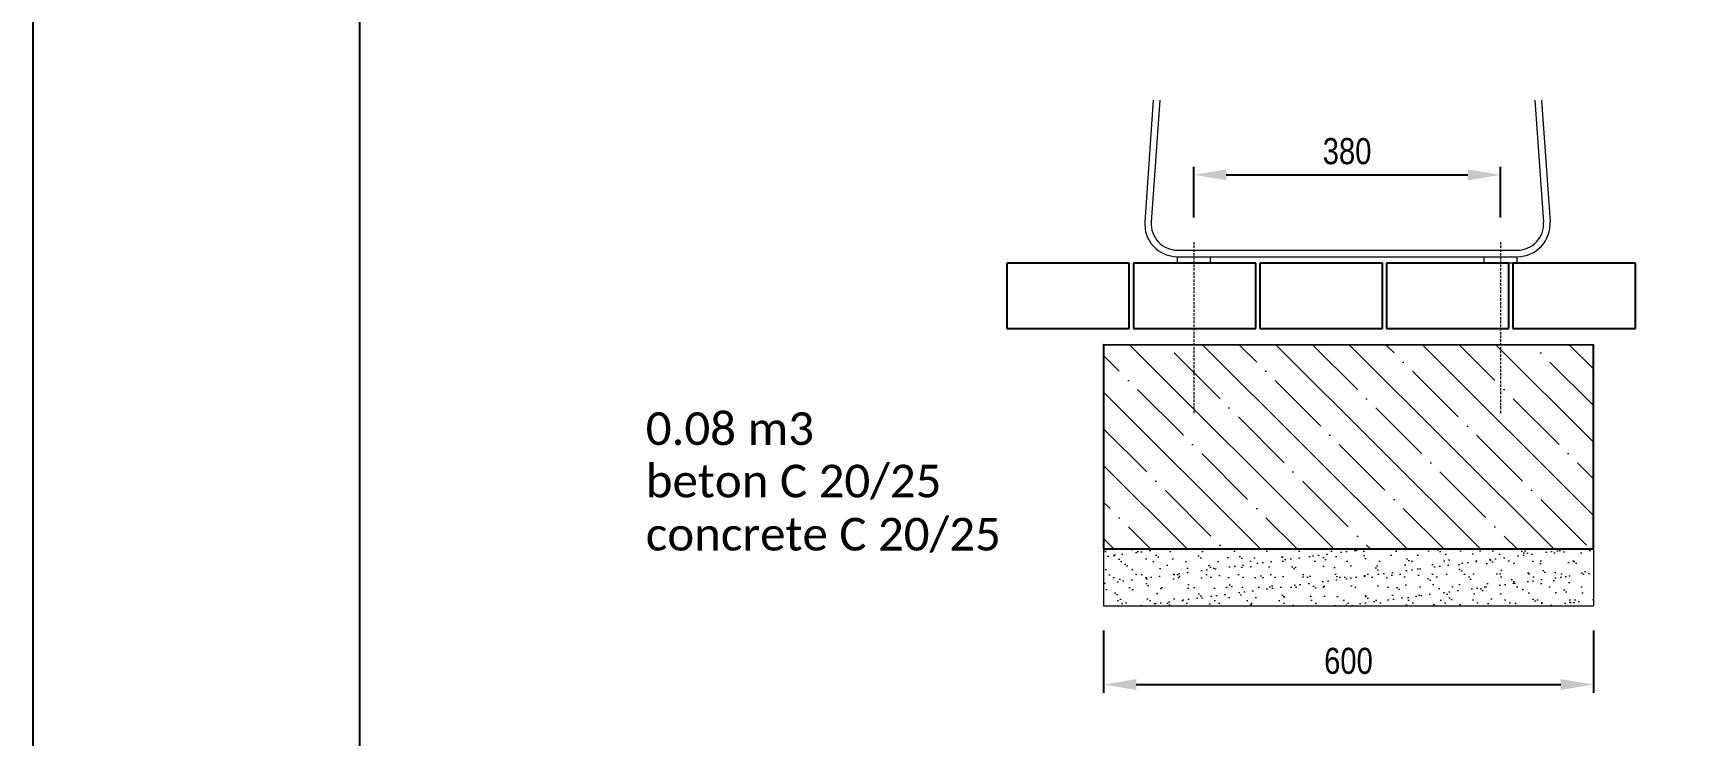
# Model space of a CAD drawing. Header units: millimetres. Extents: x 5064 to 11004, y 3085 to 7285.
# Drawn here: x 5064 to 7082, y 5032 to 5893 of the extents above; entities that cross this region are included whole.
import ezdxf

# ---------------------------------------------------------------- set-up
doc = ezdxf.new("R2010")
doc.units = ezdxf.units.MM
doc.header["$LTSCALE"] = 0.3
doc.linetypes.add('DashDot', pattern=[15, 9, -3, 0, -3])
doc.layers.add('Nekreslit', color=6, linetype='Continuous', plot=False)
doc.layers.add('SRAFY', color=251, linetype='Continuous', lineweight=13)
doc.styles.add('SEACAD_Arial', font='arial.ttf', dxfattribs={"width": 0.8})
doc.styles.get("Standard").update_dxf_attribs({"font": 'calibri.ttf'})
doc.dimstyles.new('ISO-25', dxfattribs={"dimtxt": 1.6, "dimasz": 2, "dimexe": 0.5, "dimexo": 1.5, "dimtad": 1, "dimdec": 0, "dimtxsty": 'SEACAD_Arial', "dimcen": 2, "dimadec": 0, "dimazin": 0, "dimtfac": 1, "dimtdec": 0, "dimtmove": 0, "dimatfit": 3, "dimfxl": 1, "dimarcsym": 0})

# ---------------------------------------------------------------- blocks, each defined once
blk = doc.blocks.new('*D138')
at = {"color": 0, "lineweight": -2, "transparency": 16777216}
for p, q in [((6486.276414598457, 5666.445726528575), (6486.276414598457, 5728.79351160881)), ((6526.276414598457, 5718.79351160881), (6822.113495782513, 5718.79351160881)), ((6862.113495782513, 5666.430531588387), (6862.113495782513, 5728.79351160881))]:
    blk.add_line(p, q, dxfattribs=at)
at = {"color": 0, "transparency": 16777216}
for points in [[(6526.276414598457, 5725.460178275477), (6526.276414598457, 5712.126844942143), (6486.276414598457, 5718.79351160881)], [(6822.113495782513, 5725.460178275477), (6822.113495782513, 5712.126844942143), (6862.113495782513, 5718.79351160881)]]:
    blk.add_solid(points, dxfattribs=at)
at = {"layer": 'Defpoints', "color": 0, "transparency": 16777216}
for p in [(6862.113495782513, 5718.79351160881), (6486.276414598457, 5636.445726528575), (6862.113495782513, 5636.430531588387)]:
    blk.add_point(p, dxfattribs=at)
at = {"color": 0, "transparency": 16777216, "insert": (6674.194955190485, 5747.642761267746), "char_height": 32, "attachment_point": 5, "style": 'SEACAD_Arial'}
blk.add_mtext('380', dxfattribs=at)
blk = doc.blocks.new('*D140')
at = {"color": 0, "lineweight": -2, "transparency": 16777216}
for p, q in [((6375.891487301956, 5160.12072672064), (6375.891487301956, 5083.816431278357)), ((6975.90124830421, 5160.118677900765), (6975.90124830421, 5083.816431278357)), ((6415.891487301956, 5093.816431278357), (6935.90124830421, 5093.816431278357))]:
    blk.add_line(p, q, dxfattribs=at)
at = {"color": 0, "transparency": 16777216}
for points in [[(6415.891487301956, 5100.483097945024), (6415.891487301956, 5087.14976461169), (6375.891487301956, 5093.816431278357)], [(6935.90124830421, 5100.483097945024), (6935.90124830421, 5087.14976461169), (6975.90124830421, 5093.816431278357)]]:
    blk.add_solid(points, dxfattribs=at)
at = {"layer": 'Defpoints', "color": 0, "transparency": 16777216}
for p in [(6375.891487301956, 5190.12072672064), (6975.90124830421, 5190.118677900765), (6975.90124830421, 5093.816431278357)]:
    blk.add_point(p, dxfattribs=at)
at = {"color": 0, "transparency": 16777216, "insert": (6675.896367803083, 5122.654766885452), "char_height": 32, "attachment_point": 5, "style": 'SEACAD_Arial'}
blk.add_mtext('600', dxfattribs=at)

msp = doc.modelspace()

# ---------------------------------------------------------------- hatches: boundary and pattern name
at = {"layer": 'SRAFY'}
h = msp.add_hatch(dxfattribs=at)
h.set_pattern_fill('ANSI35', color=256, scale=10, angle=90)
h.set_pattern_definition([(135, (961.9766968952827, 0), (-44.90128060534577, -44.90128060534576), []), (135, (961.9766968952827, 44.90130000000001), (-44.90128060534577, -44.90128060534576), [79.375, -15.875, 0, -15.875])])
h.paths.add_polyline_path([(6975.882848233859, 5385.075916266632), (6975.86420471617, 5510.070935200182), (6375.864200266782, 5510.100766016536), (6375.864200266782, 5240.447699283601), (6375.874200266782, 5260.110728149415), (6975.901487302161, 5260.110728149435)])
h = msp.add_hatch(dxfattribs=at)
h.set_pattern_fill('AR-SAND', color=256, scale=0.5)
h.set_pattern_definition([(37.50000000000001, (961.9766968952827, 0), (-0.8000156479920228, 24.47066186646712), [0, -19.304, 0, -21.59, 0, -20.6375]), (7.499999999999999, (961.9766968952827, 0), (22.47616415690013, 35.84125502841771), [0, -10.414, 0, -17.399, 0, -6.6675]), (327.5, (946.3556968952827, 0), (39.5496185120729, 0.0718592339272881), [0, -6.35, 0, -22.86, 0, -29.845]), (317.5, (946.3556968952827, 0), (38.17782262361486, 11.14646616286081), [0, -3.175, 0, -14.986, 0, -17.145])])
h.paths.add_polyline_path([(6975.928772059921, 5190.117996306709), (6975.929011059034, 5260.11038655686), (6375.901487136244, 5260.109566901718), (6375.89148730216, 5190.120728149415)])

# ---------------------------------------------------------------- linework, layer by layer
at = {"lineweight": 15}
for p, q in [((6436.843278022812, 5810.447699283601), (6426.385169573381, 5661.24456058752)), ((6444.862906106844, 5810.447699283601), (6434.365589529194, 5660.685188324316)), ((6904.351311189572, 5810.447699283601), (6914.848634417087, 5660.685093452421)), ((6912.370939273604, 5810.447699283601), (6922.8290543729, 5661.244465715632)), ((6466.28628516814, 5618.447699283601), (6882.927938756153, 5618.447604411705)), ((6466.286482022564, 5626.447699281178), (6882.927741923688, 5626.447604409283))]:
    msp.add_line(p, q, dxfattribs=at)
at = {"color": 0, "linetype": 'DashDot', "lineweight": 9}
for p, q in [((6486.276414598457, 5636.445726528575), (6486.276414598457, 5425.782251663475)), ((6862.113495782513, 5636.430531588387), (6862.113495782513, 5425.767056738887))]:
    msp.add_line(p, q, dxfattribs=at)
at = {"color": 7, "linetype": 'Continuous'}
for p, q in [((6407.422097983482, 5610.447699283601), (6257.422097983482, 5610.447699283601)), ((6257.422097983482, 5610.447699283601), (6257.422097983482, 5530.447699283601)), ((6407.422097983482, 5530.447699283601), (6407.422097983482, 5610.447699283601)), ((6562.422097983483, 5610.447699283601), (6412.422097983482, 5610.447699283601)), ((6412.422097983482, 5610.447699283601), (6412.422097983482, 5530.447699283601)), ((6562.422097983483, 5530.447699283601), (6562.422097983483, 5610.447699283601)), ((6717.422097983483, 5610.447699283601), (6567.422097983483, 5610.447699283601)), ((6567.422097983483, 5610.447699283601), (6567.422097983483, 5530.447699283601)), ((6717.422097983483, 5530.447699283601), (6717.422097983483, 5610.447699283601)), ((6872.422097983483, 5610.447699283601), (6722.422097983483, 5610.447699283601)), ((6722.422097983483, 5610.447699283601), (6722.422097983483, 5530.447699283601)), ((6872.422097983483, 5530.447699283601), (6872.422097983483, 5610.447699283601)), ((7027.422097983483, 5610.447699283601), (6877.422097983483, 5610.447699283601)), ((6877.422097983483, 5610.447699283601), (6877.422097983483, 5530.447699283601)), ((7027.422097983483, 5530.447699283601), (7027.422097983483, 5610.447699283601)), ((6257.422097983482, 5530.447699283601), (6407.422097983482, 5530.447699283601)), ((6412.422097983482, 5530.447699283601), (6562.422097983483, 5530.447699283601)), ((6567.422097983483, 5530.447699283601), (6717.422097983483, 5530.447699283601)), ((6722.422097983483, 5530.447699283601), (6872.422097983483, 5530.447699283601)), ((6877.422097983483, 5530.447699283601), (7027.422097983483, 5530.447699283601))]:
    msp.add_line(p, q, dxfattribs=at)
msp.add_line((6257.422097983482, 5530.447699283601), (6399.364200266782, 5530.447699283601))
at = {"lineweight": 15}
for points in [[(6466.28628516814, 5618.447699283601), (6506.28628516814, 5618.447699283601), (6506.28628516814, 5610.447699283601), (6466.28628516814, 5610.447699283601)], [(6842.28628516814, 5618.447699283601), (6882.28628516814, 5618.447699283601), (6882.28628516814, 5610.447699283601), (6842.28628516814, 5610.447699283601)]]:
    msp.add_lwpolyline(points, close=True, dxfattribs=at)
msp.add_lwpolyline([(6375.901487301956, 5260.11072672064), (6975.901487302161, 5260.110728149435), (6975.864200266782, 5510.100766016536), (6375.864200266782, 5510.447699283601)], close=True)
at = {"color": 7, "linetype": 'Continuous'}
for centre in [(6491.364200266782, 5610.447699283601), (7007.447853508982, 5610.435001546401), (6399.39148730216, 5260.110728149415)]:
    msp.add_circle(centre, 0.01, dxfattribs=at)
at = {"lineweight": 15}
for centre, radius, start, end in [((6466.287269352453, 5658.447699271494), 40, 175.9905196585807, 269.9985902913103), ((6466.287269352453, 5658.447699271494), 32, 175.9905196585807, 269.9985902913103), ((6882.926954593828, 5658.447604399598), 32, 270.0014097086897, 4.009480341419331), ((6882.926954593828, 5658.447604399598), 40, 270.0014097086897, 4.009480341419331)]:
    msp.add_arc(centre, radius, start, end, dxfattribs=at)
at = {"layer": 'Nekreslit'}
for points in [[(5064.4084726781, 3085.28304452452), (11004.4084726781, 3085.28304452452), (11004.4084726781, 7285.28304452452), (5064.4084726781, 7285.28304452452)], [(5464.4084726781, 3285.28304452452), (9504.4084726781, 3285.28304452452), (9504.4084726781, 6885.28304452452), (5464.408472678099, 6885.28304452452)]]:
    msp.add_lwpolyline(points, close=True, dxfattribs=at)
at = {"layer": 'SRAFY'}
for p, q in [((6375.901487301956, 5260.11072672064), (6375.891487301956, 5190.12072672064)), ((6975.901487302161, 5260.110728149435), (6975.901248303048, 5190.118337899285)), ((6375.891487781889, 5190.124085771863), (6975.901248315679, 5190.122036951989))]:
    msp.add_line(p, q, dxfattribs=at)

# ---------------------------------------------------------------- texts
for s, p in [('0.08 m3', (5815.11845960149, 5387.576967818054)), ('beton C 20/25', (5815.11845960149, 5323.320487599774)), ('concrete C 20/25', (5815.11845960149, 5258.14791003837))]:
    msp.add_text(s, height=40).set_placement(p)

# ---------------------------------------------------------------- dimensions: what is measured, and where the dimension line sits
for base, p1, p2, override, picture, middle in [((6862.113495782513, 5718.79351160881), (6486.276414598457, 5636.445726528575), (6862.113495782513, 5636.430531588387), {"dimscale": 0, "dimrnd": 10}, '*D138', (6674.194955190485, 5747.642761267746)), ((6975.90124830421, 5093.816431278357), (6375.891487301956, 5190.12072672064), (6975.90124830421, 5190.118677900765), {"dimscale": 0, "dimtix": 0, "dimtofl": 1, "dimtmove": 0, "dimatfit": 3}, '*D140', (6675.896367803083, 5122.654766885452))]:
    dim = msp.add_linear_dim(base=base, p1=p1, p2=p2, dimstyle='ISO-25', override=override)
    dim.commit()
    dim.dimension.update_dxf_attribs({"geometry": picture, "text_midpoint": middle})

doc.saveas('drawing.dxf')
